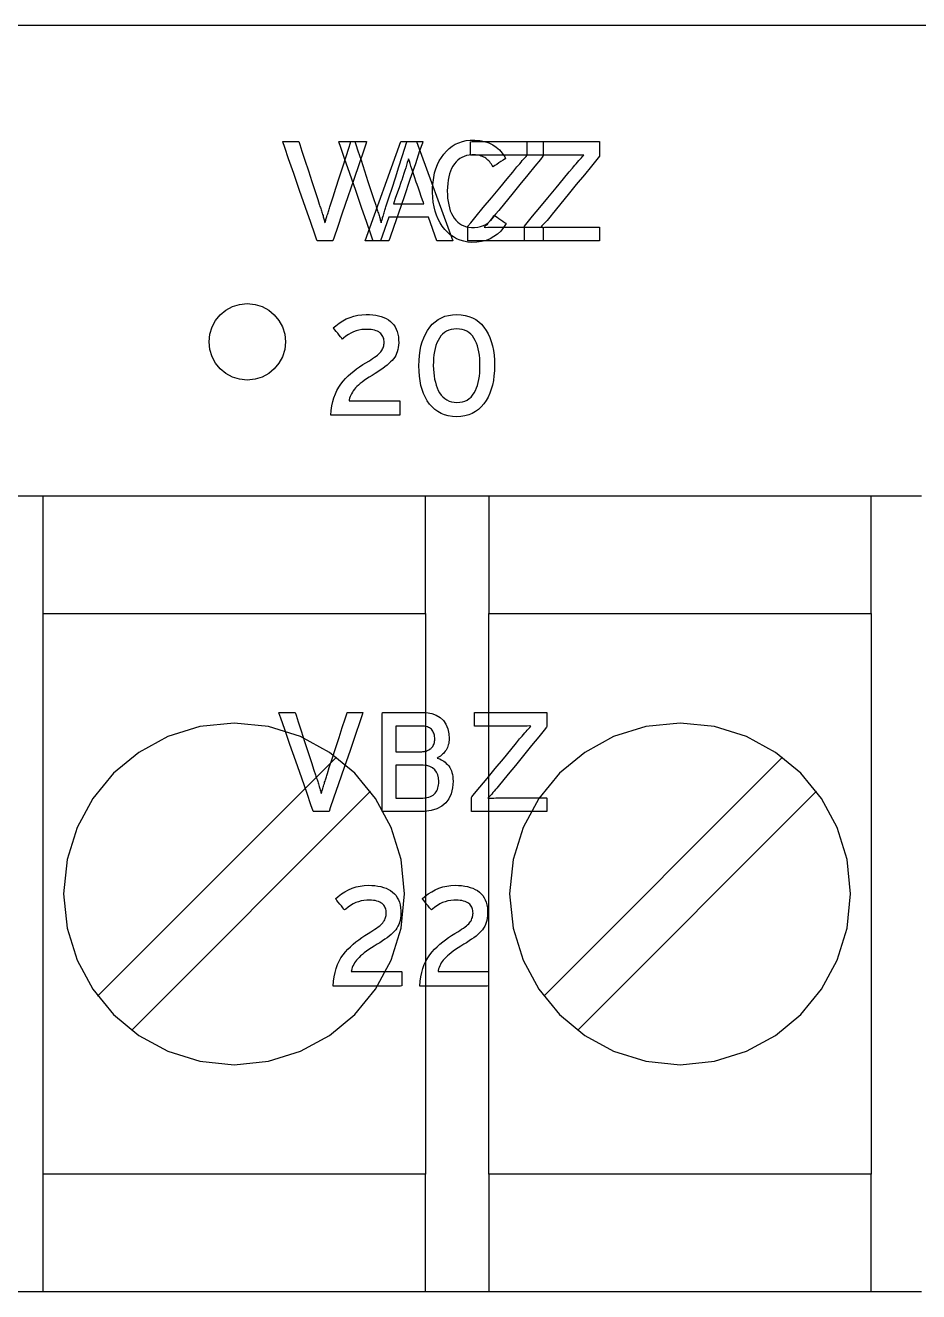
# Model space of a CAD drawing. Extents: x 1 to 47.7, y 0.2 to 33.3.
# Drawn here: x 37.656 to 38.533, y 10.791 to 12.033 of the extents above; entities that cross this region are included whole.
import ezdxf

# ---------------------------------------------------------------- set-up
doc = ezdxf.new("R2010")
doc.units = 0
doc.header["$MEASUREMENT"] = 0
for name, color, linetype in [('1_1__SCREW_TERMINAL_BLOCK_', 7, 'CONTINUOUS'), ('1_2__CONNECTORIZED_RELAY__', 7, 'CONTINUOUS'), ('4_0_____DWG', 7, 'CONTINUOUS')]:
    doc.layers.add(name, color=color, linetype=linetype)

msp = doc.modelspace()

# ---------------------------------------------------------------- linework, layer by layer
at = {"layer": '1_1__SCREW_TERMINAL_BLOCK_'}
for points in [[(38.0131, 11.8214), (38.0125, 11.8214), (38.011, 11.8214), (38.0088, 11.8214), (38.0063, 11.8214), (38.0036, 11.8214), (38.0011, 11.8214), (37.9992, 11.8214), (37.998, 11.8214), (37.9975, 11.8219), (37.9955, 11.8279), (37.9915, 11.8393), (37.9863, 11.8542), (37.9806, 11.8708), (37.9748, 11.8873), (37.9697, 11.902), (37.9659, 11.9129), (37.964, 11.9183), (37.9643, 11.9186), (37.9656, 11.9186), (37.9677, 11.9186), (37.9703, 11.9186), (37.973, 11.9186), (37.9756, 11.9186), (37.9778, 11.9186), (37.9793, 11.9186), (37.9798, 11.9186), (37.9807, 11.9159), (37.9828, 11.9095), (37.9858, 11.9005), (37.9892, 11.8901), (37.9926, 11.8794), (37.9958, 11.8696), (37.9984, 11.8619), (37.9999, 11.8573), (38.0003, 11.8562), (38.0006, 11.8551), (38.001, 11.8541), (38.0013, 11.853), (38.0017, 11.8519), (38.0021, 11.8508), (38.0024, 11.8496), (38.0028, 11.8485), (38.0032, 11.8473), (38.0036, 11.8461), (38.0039, 11.8449), (38.0042, 11.8439), (38.0045, 11.8428), (38.0047, 11.8419), (38.005, 11.841), (38.0052, 11.8402), (38.0054, 11.8394), (38.0055, 11.839), (38.0057, 11.8397), (38.0059, 11.8405), (38.0062, 11.8413), (38.0064, 11.8422), (38.0067, 11.8432), (38.007, 11.8442), (38.0074, 11.8453), (38.0078, 11.8465), (38.0082, 11.8477), (38.0085, 11.8489), (38.0089, 11.8501), (38.0092, 11.8513), (38.0095, 11.8524), (38.0099, 11.8535), (38.0102, 11.8546), (38.0105, 11.8556), (38.0108, 11.8567), (38.0115, 11.8587), (38.0134, 11.8645), (38.0162, 11.8731), (38.0195, 11.8833), (38.0229, 11.894), (38.0262, 11.904), (38.0288, 11.9122), (38.0305, 11.9174), (38.0309, 11.9186), (38.0318, 11.9186), (38.0336, 11.9186), (38.0359, 11.9186), (38.0386, 11.9186), (38.0412, 11.9186), (38.0436, 11.9186), (38.0454, 11.9186), (38.0464, 11.9186), (38.046, 11.9171), (38.0433, 11.9095), (38.0391, 11.897), (38.0337, 11.8814), (38.028, 11.8646), (38.0224, 11.8485), (38.0177, 11.8346), (38.0144, 11.825)], [(38.1281, 11.8384), (38.1256, 11.8345), (38.1228, 11.831), (38.1196, 11.828), (38.1162, 11.8255), (38.1124, 11.8234), (38.1084, 11.8218), (38.104, 11.8207), (38.0993, 11.82), (38.0946, 11.8199), (38.0906, 11.8202), (38.0867, 11.8209), (38.083, 11.822), (38.0796, 11.8234), (38.0764, 11.8252), (38.0734, 11.8273), (38.0706, 11.8298), (38.068, 11.8326), (38.0655, 11.8357), (38.0634, 11.839), (38.0615, 11.8426), (38.0598, 11.8464), (38.0585, 11.8505), (38.0574, 11.8548), (38.0567, 11.8593), (38.0561, 11.864), (38.0559, 11.869), (38.056, 11.8741), (38.0564, 11.8789), (38.0571, 11.8836), (38.058, 11.888), (38.0593, 11.8921), (38.0608, 11.8961), (38.0626, 11.8998), (38.0646, 11.9032), (38.067, 11.9065), (38.0695, 11.9094), (38.0722, 11.912), (38.0751, 11.9142), (38.0783, 11.9161), (38.0816, 11.9176), (38.0852, 11.9187), (38.089, 11.9196), (38.093, 11.92), (38.0975, 11.9201), (38.1024, 11.9197), (38.1069, 11.9188), (38.1111, 11.9175), (38.115, 11.9156), (38.1185, 11.9133), (38.1216, 11.9106), (38.1244, 11.9073), (38.1269, 11.9036), (38.1276, 11.9019), (38.1266, 11.9013), (38.1251, 11.9003), (38.1231, 11.899), (38.121, 11.8977), (38.1189, 11.8963), (38.1171, 11.8952), (38.1158, 11.8943), (38.1153, 11.894), (38.1146, 11.8951), (38.1137, 11.8964), (38.1129, 11.8976), (38.112, 11.8987), (38.1111, 11.8997), (38.1102, 11.9006), (38.1092, 11.9015), (38.1083, 11.9023), (38.1073, 11.903), (38.1062, 11.9035), (38.105, 11.9041), (38.1038, 11.9045), (38.1025, 11.9049), (38.1012, 11.9052), (38.0997, 11.9054), (38.0982, 11.9056), (38.0967, 11.9056), (38.0946, 11.9056), (38.0919, 11.9054), (38.0894, 11.9049), (38.087, 11.9042), (38.0848, 11.9032), (38.0827, 11.902), (38.0808, 11.9005), (38.0791, 11.8988), (38.0775, 11.8969), (38.076, 11.8947), (38.0747, 11.8923), (38.0736, 11.8897), (38.0726, 11.887), (38.0718, 11.884), (38.0712, 11.8809), (38.0708, 11.8775), (38.0705, 11.874), (38.0704, 11.8703), (38.0705, 11.8666), (38.0707, 11.8631), (38.0712, 11.8598), (38.0718, 11.8566), (38.0725, 11.8537), (38.0734, 11.8509), (38.0746, 11.8483), (38.0758, 11.8459), (38.0773, 11.8437), (38.0789, 11.8416), (38.0806, 11.8398), (38.0825, 11.8383), (38.0845, 11.837), (38.0867, 11.836), (38.0891, 11.8352), (38.0916, 11.8347), (38.0942, 11.8344), (38.0972, 11.8344), (38.1003, 11.8347), (38.1031, 11.8353), (38.1058, 11.8363), (38.1082, 11.8375), (38.1105, 11.8391), (38.1125, 11.841), (38.1144, 11.8433), (38.116, 11.8458), (38.1167, 11.8464), (38.1176, 11.8457), (38.1192, 11.8446), (38.121, 11.8434), (38.123, 11.842), (38.125, 11.8406), (38.1266, 11.8395), (38.1277, 11.8387)], [(38.146, 11.8214), (38.146, 11.8219), (38.146, 11.8233), (38.146, 11.8253), (38.146, 11.8276), (38.146, 11.8301), (38.146, 11.8323), (38.146, 11.8342), (38.146, 11.8353), (38.1462, 11.8358), (38.1488, 11.839), (38.1541, 11.8454), (38.1612, 11.8539), (38.1692, 11.8636), (38.1772, 11.8733), (38.1845, 11.8821), (38.1901, 11.8889), (38.1932, 11.8926), (38.1943, 11.8939), (38.1956, 11.8955), (38.1969, 11.897), (38.1982, 11.8985), (38.1995, 11.9), (38.2007, 11.9014), (38.202, 11.9027), (38.2032, 11.904), (38.2043, 11.9053), (38.2028, 11.9054), (38.2008, 11.9053), (38.1987, 11.9053), (38.1965, 11.9053), (38.1942, 11.9052), (38.1919, 11.9052), (38.1895, 11.9052), (38.1871, 11.9052), (38.1849, 11.9052), (38.1832, 11.9052), (38.1794, 11.9052), (38.1742, 11.9052), (38.1682, 11.9052), (38.162, 11.9052), (38.1564, 11.9052), (38.1519, 11.9052), (38.1493, 11.9052), (38.1488, 11.9053), (38.1488, 11.9061), (38.1488, 11.9077), (38.1488, 11.9098), (38.1488, 11.9121), (38.1488, 11.9143), (38.1488, 11.9163), (38.1488, 11.9178), (38.1488, 11.9186), (38.1502, 11.9186), (38.156, 11.9186), (38.1652, 11.9186), (38.1765, 11.9186), (38.1887, 11.9186), (38.2004, 11.9186), (38.2104, 11.9186), (38.2173, 11.9186), (38.2199, 11.9186), (38.2199, 11.9181), (38.2199, 11.9167), (38.2199, 11.9147), (38.2199, 11.9124), (38.2199, 11.91), (38.2199, 11.9077), (38.2199, 11.9059), (38.2199, 11.9047), (38.2197, 11.9043), (38.2171, 11.9011), (38.2119, 11.8947), (38.2049, 11.8861), (38.197, 11.8765), (38.189, 11.8667), (38.1819, 11.858), (38.1763, 11.8512), (38.1733, 11.8475), (38.1722, 11.8461), (38.1709, 11.8445), (38.1696, 11.843), (38.1683, 11.8414), (38.167, 11.84), (38.1658, 11.8386), (38.1645, 11.8373), (38.1633, 11.836), (38.1621, 11.8347), (38.1637, 11.8346), (38.1657, 11.8347), (38.1678, 11.8347), (38.17, 11.8348), (38.1722, 11.8348), (38.1746, 11.8348), (38.177, 11.8348), (38.1794, 11.8348), (38.1816, 11.8348), (38.1834, 11.8348), (38.1874, 11.8348), (38.1929, 11.8348), (38.1993, 11.8348), (38.2059, 11.8348), (38.2118, 11.8348), (38.2166, 11.8348), (38.2194, 11.8348), (38.2199, 11.8347), (38.2199, 11.8339), (38.2199, 11.8323), (38.2199, 11.8302), (38.2199, 11.828), (38.2199, 11.8257), (38.2199, 11.8237), (38.2199, 11.8222), (38.2199, 11.8215), (38.2185, 11.8214), (38.2124, 11.8214), (38.2029, 11.8214), (38.1911, 11.8214), (38.1784, 11.8214), (38.1663, 11.8214), (38.1559, 11.8214), (38.1487, 11.8214)], [(37.9117, 11.7224), (37.9109, 11.7148), (37.9087, 11.7078), (37.9053, 11.7014), (37.9007, 11.6959), (37.8952, 11.6913), (37.8888, 11.6878), (37.8818, 11.6857), (37.8742, 11.6849), (37.8666, 11.6857), (37.8596, 11.6878), (37.8532, 11.6913), (37.8477, 11.6959), (37.8431, 11.7014), (37.8396, 11.7078), (37.8374, 11.7148), (37.8367, 11.7224), (37.8374, 11.7299), (37.8396, 11.737), (37.8431, 11.7434), (37.8477, 11.7489), (37.8532, 11.7535), (37.8596, 11.7569), (37.8666, 11.7591), (37.8742, 11.7599), (37.8818, 11.7591), (37.8888, 11.7569), (37.8952, 11.7535), (37.9007, 11.7489), (37.9053, 11.7434), (37.9087, 11.737), (37.9109, 11.7299)], [(38.0285, 11.1811), (38.0251, 11.2148), (38.0154, 11.2462), (38, 11.2747), (37.9796, 11.2995), (37.9548, 11.3199), (37.9264, 11.3354), (37.895, 11.3451), (37.8613, 11.3486), (37.8276, 11.3451), (37.7962, 11.3354), (37.7678, 11.3199), (37.743, 11.2995), (37.7226, 11.2747), (37.7072, 11.2462), (37.6974, 11.2148), (37.694, 11.1811), (37.6974, 11.1474), (37.7072, 11.116), (37.7226, 11.0876), (37.743, 11.0628), (37.7678, 11.0423), (37.7962, 11.0269), (37.8276, 11.0171), (37.8613, 11.0137), (37.895, 11.0171), (37.9264, 11.0269), (37.9548, 11.0423), (37.9796, 11.0628), (38, 11.0876), (38.0154, 11.116), (38.0251, 11.1474)], [(38.4661, 11.1811), (38.4627, 11.2148), (38.4529, 11.2462), (38.4375, 11.2747), (38.4171, 11.2995), (38.3923, 11.3199), (38.3639, 11.3354), (38.3325, 11.3451), (38.2988, 11.3486), (38.2651, 11.3451), (38.2336, 11.3354), (38.2052, 11.3199), (38.1805, 11.2995), (38.1601, 11.2747), (38.1447, 11.2462), (38.1349, 11.2148), (38.1315, 11.1811), (38.1349, 11.1474), (38.1447, 11.116), (38.1601, 11.0876), (38.1805, 11.0628), (38.2052, 11.0423), (38.2336, 11.0269), (38.2651, 11.0171), (38.2988, 11.0137), (38.3325, 11.0171), (38.3639, 11.0269), (38.3923, 11.0423), (38.4171, 11.0628), (38.4375, 11.0876), (38.4529, 11.116), (38.4627, 11.1474)]]:
    msp.add_lwpolyline(points, close=True, dxfattribs=at)
for points in [[(38.5356, 11.5711), (38.5108, 11.5711), (38.4741, 11.5711), (38.4263, 11.5711), (38.3682, 11.5711), (38.3007, 11.5711), (38.2246, 11.5711), (38.1406, 11.5711), (38.0495, 11.5711), (37.9523, 11.5711), (37.8496, 11.5711), (37.7424, 11.5711), (37.5174, 11.5711), (37.0478, 11.5711), (36.8163, 11.5711), (36.5956, 11.5711)], [(37.6739, 11.4561), (37.6739, 11.5711)], [(38.0489, 11.4561), (38.0489, 11.5711)], [(38.1112, 11.5711), (38.1112, 11.4561)], [(38.4862, 11.4561), (38.4862, 11.5711)], [(38.0489, 10.9062), (37.6739, 10.9062), (37.6739, 11.4561), (38.0489, 11.4561), (38.0489, 10.9062)], [(38.4862, 10.9062), (38.1112, 10.9062), (38.1112, 11.4561), (38.4862, 11.4561), (38.4862, 10.9062)], [(37.9617, 11.3151), (37.7274, 11.0809)], [(38.3992, 11.3151), (38.165, 11.0809)], [(37.7609, 11.0474), (37.9951, 11.2817)], [(38.1984, 11.0474), (38.4326, 11.2817)], [(37.6739, 10.7912), (37.6739, 10.9062)], [(38.0489, 10.7912), (38.0489, 10.9062)], [(38.1112, 10.9062), (38.1112, 10.7912)], [(38.4862, 10.7912), (38.4862, 10.9062)], [(36.5956, 10.7912), (36.8163, 10.7912), (37.0478, 10.7912), (37.5174, 10.7912), (37.7424, 10.7912), (37.8496, 10.7912), (37.9523, 10.7912), (38.0495, 10.7912), (38.1406, 10.7912), (38.2246, 10.7912), (38.3007, 10.7912), (38.3682, 10.7912), (38.4263, 10.7912), (38.4741, 10.7912), (38.5108, 10.7912), (38.5356, 10.7912)]]:
    msp.add_lwpolyline(points, dxfattribs=at)
at = {"layer": '1_2__CONNECTORIZED_RELAY__'}
for points in [[(37.958, 11.8214), (37.9575, 11.8214), (37.956, 11.8214), (37.9538, 11.8214), (37.9512, 11.8214), (37.9485, 11.8214), (37.9461, 11.8214), (37.9441, 11.8214), (37.9429, 11.8214), (37.9425, 11.8219), (37.9404, 11.8279), (37.9364, 11.8393), (37.9313, 11.8541), (37.9255, 11.8708), (37.9198, 11.8873), (37.9147, 11.9019), (37.9109, 11.9129), (37.909, 11.9183), (37.9092, 11.9186), (37.9105, 11.9186), (37.9126, 11.9186), (37.9152, 11.9186), (37.9179, 11.9186), (37.9206, 11.9186), (37.9228, 11.9186), (37.9243, 11.9186), (37.9248, 11.9186), (37.9256, 11.9159), (37.9277, 11.9094), (37.9307, 11.9005), (37.9341, 11.89), (37.9376, 11.8794), (37.9408, 11.8696), (37.9433, 11.8619), (37.9448, 11.8573), (37.9452, 11.8562), (37.9455, 11.8551), (37.9459, 11.8541), (37.9463, 11.853), (37.9466, 11.8519), (37.947, 11.8508), (37.9474, 11.8496), (37.9478, 11.8485), (37.9481, 11.8473), (37.9485, 11.8461), (37.9488, 11.8449), (37.9491, 11.8438), (37.9494, 11.8428), (37.9496, 11.8419), (37.9499, 11.841), (37.9501, 11.8402), (37.9503, 11.8394), (37.9505, 11.839), (37.9507, 11.8397), (37.9509, 11.8405), (37.9511, 11.8413), (37.9514, 11.8422), (37.9517, 11.8432), (37.952, 11.8442), (37.9523, 11.8453), (37.9527, 11.8465), (37.9531, 11.8477), (37.9534, 11.8489), (37.9538, 11.8501), (37.9541, 11.8512), (37.9545, 11.8524), (37.9548, 11.8535), (37.9551, 11.8546), (37.9555, 11.8556), (37.9558, 11.8567), (37.9564, 11.8587), (37.9583, 11.8645), (37.9611, 11.8731), (37.9644, 11.8833), (37.9679, 11.894), (37.9711, 11.904), (37.9737, 11.9122), (37.9754, 11.9173), (37.9759, 11.9186), (37.9767, 11.9186), (37.9785, 11.9186), (37.9808, 11.9186), (37.9835, 11.9186), (37.9862, 11.9186), (37.9885, 11.9186), (37.9904, 11.9186), (37.9913, 11.9186), (37.9909, 11.9171), (37.9883, 11.9094), (37.984, 11.8969), (37.9786, 11.8814), (37.9729, 11.8646), (37.9673, 11.8484), (37.9626, 11.8346), (37.9593, 11.825)], [(38.0906, 11.8214), (38.0906, 11.8219), (38.0906, 11.8233), (38.0906, 11.8253), (38.0906, 11.8276), (38.0906, 11.83), (38.0906, 11.8323), (38.0906, 11.8341), (38.0906, 11.8353), (38.0907, 11.8358), (38.0934, 11.839), (38.0986, 11.8454), (38.1057, 11.8539), (38.1137, 11.8636), (38.1218, 11.8733), (38.129, 11.8821), (38.1346, 11.8888), (38.1377, 11.8926), (38.1388, 11.8939), (38.1402, 11.8955), (38.1415, 11.897), (38.1428, 11.8985), (38.144, 11.9), (38.1453, 11.9014), (38.1465, 11.9027), (38.1477, 11.904), (38.1489, 11.9053), (38.1473, 11.9054), (38.1453, 11.9053), (38.1432, 11.9053), (38.141, 11.9052), (38.1387, 11.9052), (38.1364, 11.9052), (38.134, 11.9052), (38.1316, 11.9052), (38.1294, 11.9052), (38.1277, 11.9052), (38.1239, 11.9052), (38.1187, 11.9052), (38.1127, 11.9052), (38.1066, 11.9052), (38.1009, 11.9052), (38.0964, 11.9052), (38.0938, 11.9052), (38.0933, 11.9053), (38.0933, 11.9061), (38.0933, 11.9077), (38.0933, 11.9098), (38.0933, 11.912), (38.0933, 11.9143), (38.0933, 11.9163), (38.0933, 11.9178), (38.0933, 11.9185), (38.0947, 11.9186), (38.1005, 11.9186), (38.1097, 11.9186), (38.1211, 11.9186), (38.1332, 11.9186), (38.1449, 11.9186), (38.1549, 11.9186), (38.1618, 11.9186), (38.1644, 11.9186), (38.1644, 11.9181), (38.1644, 11.9167), (38.1644, 11.9147), (38.1644, 11.9124), (38.1644, 11.91), (38.1644, 11.9077), (38.1644, 11.9059), (38.1644, 11.9047), (38.1643, 11.9043), (38.1617, 11.9011), (38.1564, 11.8947), (38.1494, 11.8861), (38.1415, 11.8765), (38.1336, 11.8667), (38.1264, 11.8579), (38.1209, 11.8512), (38.1178, 11.8474), (38.1167, 11.8461), (38.1154, 11.8445), (38.1141, 11.8429), (38.1128, 11.8414), (38.1116, 11.84), (38.1103, 11.8386), (38.1091, 11.8372), (38.1079, 11.836), (38.1067, 11.8347), (38.1082, 11.8346), (38.1102, 11.8347), (38.1123, 11.8347), (38.1145, 11.8347), (38.1168, 11.8348), (38.1191, 11.8348), (38.1215, 11.8348), (38.1239, 11.8348), (38.1261, 11.8348), (38.1279, 11.8348), (38.1319, 11.8348), (38.1375, 11.8348), (38.1438, 11.8348), (38.1504, 11.8348), (38.1564, 11.8348), (38.1611, 11.8348), (38.1639, 11.8348), (38.1644, 11.8347), (38.1644, 11.8339), (38.1644, 11.8323), (38.1644, 11.8302), (38.1644, 11.8279), (38.1644, 11.8257), (38.1644, 11.8237), (38.1644, 11.8222), (38.1644, 11.8214), (38.163, 11.8214), (38.157, 11.8214), (38.1474, 11.8214), (38.1356, 11.8214), (38.123, 11.8214), (38.1108, 11.8214), (38.1004, 11.8214), (38.0933, 11.8214)], [(38.0397, 11.8799), (38.0386, 11.8831), (38.0376, 11.8861), (38.0366, 11.8891), (38.0357, 11.8919), (38.0348, 11.8945), (38.034, 11.8971), (38.0332, 11.8995), (38.0325, 11.9018), (38.0319, 11.9005), (38.0312, 11.8981), (38.0304, 11.8956), (38.0296, 11.893), (38.0287, 11.8902), (38.0278, 11.8873), (38.0268, 11.8842), (38.0257, 11.881), (38.0251, 11.8794), (38.0245, 11.8775), (38.0234, 11.8744), (38.0221, 11.8706), (38.0207, 11.8666), (38.0194, 11.8628), (38.0183, 11.8597), (38.0176, 11.8578), (38.0177, 11.8575), (38.0198, 11.8575), (38.0237, 11.8575), (38.0287, 11.8575), (38.0342, 11.8575), (38.0394, 11.8575), (38.0438, 11.8575), (38.0467, 11.8575), (38.0475, 11.8575), (38.047, 11.8588), (38.0461, 11.8614), (38.0449, 11.865), (38.0435, 11.8691), (38.0421, 11.8731), (38.0409, 11.8765), (38.04, 11.8789)], [(37.9562, 11.6504), (37.9566, 11.6551), (37.9572, 11.6595), (37.9581, 11.6637), (37.9592, 11.6676), (37.9606, 11.6713), (37.9621, 11.6748), (37.9639, 11.678), (37.966, 11.681), (37.9683, 11.6838), (37.9707, 11.6864), (37.9733, 11.6889), (37.9759, 11.6913), (37.9786, 11.6936), (37.9815, 11.6958), (37.9844, 11.698), (37.9875, 11.7), (37.9906, 11.7019), (37.9933, 11.7035), (37.9954, 11.7048), (37.9972, 11.706), (37.999, 11.7072), (38.0005, 11.7083), (38.0019, 11.7094), (38.0031, 11.7105), (38.0042, 11.7115), (38.0051, 11.7125), (38.0058, 11.7134), (38.0064, 11.7144), (38.0069, 11.7154), (38.0074, 11.7164), (38.0077, 11.7175), (38.008, 11.7185), (38.0082, 11.7196), (38.0084, 11.7207), (38.0084, 11.7218), (38.0084, 11.7231), (38.0082, 11.7243), (38.008, 11.7255), (38.0076, 11.7267), (38.0071, 11.7277), (38.0066, 11.7287), (38.0059, 11.7296), (38.0051, 11.7305), (38.0042, 11.7313), (38.0032, 11.732), (38.002, 11.7327), (38.0006, 11.7332), (37.9991, 11.7337), (37.9975, 11.7341), (37.9957, 11.7343), (37.9938, 11.7345), (37.9918, 11.7346), (37.9894, 11.7346), (37.9865, 11.7344), (37.9838, 11.7339), (37.9811, 11.7331), (37.9784, 11.7322), (37.9759, 11.7309), (37.9734, 11.7295), (37.971, 11.7278), (37.9686, 11.7259), (37.9675, 11.7251), (37.9669, 11.7259), (37.9658, 11.7272), (37.9644, 11.7289), (37.9629, 11.7308), (37.9614, 11.7326), (37.9601, 11.7342), (37.9591, 11.7354), (37.9586, 11.736), (37.9611, 11.7382), (37.9644, 11.7407), (37.9678, 11.7429), (37.9713, 11.7448), (37.975, 11.7463), (37.9787, 11.7475), (37.9826, 11.7484), (37.9866, 11.7489), (37.9908, 11.7492), (37.9941, 11.7491), (37.9973, 11.7488), (38.0002, 11.7484), (38.003, 11.7478), (38.0057, 11.7471), (38.0082, 11.7462), (38.0105, 11.7451), (38.0126, 11.7439), (38.0146, 11.7424), (38.0164, 11.7408), (38.0179, 11.739), (38.0193, 11.737), (38.0204, 11.7348), (38.0213, 11.7324), (38.022, 11.7299), (38.0225, 11.7272), (38.0227, 11.7243), (38.0228, 11.7215), (38.0226, 11.7192), (38.0223, 11.7169), (38.0219, 11.7148), (38.0214, 11.7127), (38.0206, 11.7108), (38.0198, 11.7089), (38.0188, 11.7072), (38.0177, 11.7056), (38.0163, 11.7041), (38.0148, 11.7026), (38.0131, 11.701), (38.0113, 11.6994), (38.0093, 11.6978), (38.0071, 11.6962), (38.0047, 11.6946), (38.0022, 11.6929), (37.9995, 11.6913), (37.9966, 11.6895), (37.9938, 11.6877), (37.9913, 11.6861), (37.989, 11.6844), (37.9869, 11.6829), (37.9849, 11.6814), (37.9832, 11.6799), (37.9817, 11.6785), (37.9804, 11.6771), (37.9793, 11.6758), (37.9782, 11.6744), (37.9773, 11.6729), (37.9764, 11.6715), (37.9757, 11.6701), (37.975, 11.6686), (37.9745, 11.6671), (37.9741, 11.6655), (37.9741, 11.6645), (37.977, 11.6645), (37.9826, 11.6645), (37.99, 11.6645), (37.9983, 11.6645), (38.0067, 11.6645), (38.0143, 11.6645), (38.0201, 11.6645), (38.0234, 11.6645), (38.0237, 11.6644), (38.0237, 11.6634), (38.0237, 11.6616), (38.0237, 11.6595), (38.0237, 11.6571), (38.0237, 11.6547), (38.0237, 11.6527), (38.0237, 11.6512), (38.0237, 11.6505), (38.0222, 11.6504), (38.0165, 11.6504), (38.0077, 11.6504), (37.997, 11.6504), (37.9855, 11.6504), (37.9745, 11.6504), (37.9651, 11.6504), (37.9586, 11.6504)], [(38.1168, 11.6992), (38.1166, 11.694), (38.1162, 11.6891), (38.1156, 11.6845), (38.1147, 11.68), (38.1135, 11.6758), (38.1121, 11.6719), (38.1104, 11.6682), (38.1084, 11.6647), (38.1062, 11.6615), (38.1038, 11.6586), (38.101, 11.6561), (38.0981, 11.6539), (38.0948, 11.6522), (38.0914, 11.6508), (38.0877, 11.6498), (38.0837, 11.6491), (38.0795, 11.6489), (38.0754, 11.6491), (38.0714, 11.6498), (38.0678, 11.6508), (38.0643, 11.6521), (38.0612, 11.6539), (38.0582, 11.656), (38.0555, 11.6585), (38.0531, 11.6613), (38.0508, 11.6645), (38.0489, 11.6679), (38.0472, 11.6716), (38.0458, 11.6755), (38.0446, 11.6797), (38.0437, 11.6841), (38.043, 11.6888), (38.0427, 11.6937), (38.0425, 11.6989), (38.0427, 11.7041), (38.043, 11.709), (38.0437, 11.7137), (38.0446, 11.7181), (38.0458, 11.7223), (38.0473, 11.7263), (38.049, 11.73), (38.051, 11.7335), (38.0532, 11.7367), (38.0557, 11.7396), (38.0584, 11.7421), (38.0614, 11.7442), (38.0646, 11.746), (38.068, 11.7474), (38.0717, 11.7483), (38.0756, 11.7489), (38.0798, 11.7492), (38.084, 11.7489), (38.0879, 11.7483), (38.0916, 11.7473), (38.0951, 11.746), (38.0983, 11.7442), (38.1012, 11.7421), (38.1039, 11.7397), (38.1064, 11.7368), (38.1086, 11.7336), (38.1105, 11.7302), (38.1121, 11.7265), (38.1136, 11.7226), (38.1147, 11.7184), (38.1156, 11.714), (38.1163, 11.7093), (38.1166, 11.7044)], [(38.1025, 11.6989), (38.1025, 11.7025), (38.1022, 11.706), (38.1019, 11.7093), (38.1014, 11.7125), (38.1007, 11.7155), (38.0999, 11.7183), (38.099, 11.721), (38.0979, 11.7236), (38.0966, 11.726), (38.0952, 11.7281), (38.0935, 11.7299), (38.0917, 11.7314), (38.0896, 11.7327), (38.0874, 11.7337), (38.0849, 11.7344), (38.0823, 11.7349), (38.0795, 11.7351), (38.0767, 11.7349), (38.0742, 11.7345), (38.0718, 11.7337), (38.0696, 11.7328), (38.0676, 11.7315), (38.0657, 11.73), (38.0641, 11.7282), (38.0627, 11.7261), (38.0614, 11.7238), (38.0603, 11.7213), (38.0593, 11.7186), (38.0585, 11.7158), (38.0578, 11.7128), (38.0573, 11.7096), (38.057, 11.7063), (38.0568, 11.7028), (38.0567, 11.6992), (38.0568, 11.6956), (38.0571, 11.6921), (38.0574, 11.6889), (38.058, 11.6857), (38.0587, 11.6827), (38.0595, 11.6799), (38.0605, 11.6773), (38.0616, 11.6748), (38.0629, 11.6724), (38.0644, 11.6702), (38.066, 11.6683), (38.0679, 11.6667), (38.0699, 11.6654), (38.0721, 11.6643), (38.0745, 11.6636), (38.077, 11.6631), (38.0798, 11.663), (38.0826, 11.6631), (38.0852, 11.6636), (38.0876, 11.6643), (38.0898, 11.6653), (38.0919, 11.6667), (38.0937, 11.6682), (38.0953, 11.6701), (38.0968, 11.6722), (38.098, 11.6746), (38.0991, 11.6771), (38.1, 11.6797), (38.1008, 11.6825), (38.1014, 11.6855), (38.1019, 11.6886), (38.1023, 11.6919), (38.1025, 11.6953)], [(37.9544, 11.2618), (37.9538, 11.2618), (37.9523, 11.2618), (37.9501, 11.2618), (37.9475, 11.2618), (37.9449, 11.2618), (37.9424, 11.2618), (37.9404, 11.2618), (37.9392, 11.2618), (37.9388, 11.2623), (37.9367, 11.2683), (37.9328, 11.2797), (37.9276, 11.2946), (37.9218, 11.3112), (37.9161, 11.3277), (37.911, 11.3424), (37.9072, 11.3533), (37.9053, 11.3587), (37.9055, 11.359), (37.9069, 11.359), (37.909, 11.359), (37.9115, 11.359), (37.9143, 11.359), (37.9169, 11.359), (37.9191, 11.359), (37.9206, 11.359), (37.9211, 11.359), (37.922, 11.3563), (37.9241, 11.3499), (37.927, 11.3409), (37.9304, 11.3305), (37.9339, 11.3198), (37.9371, 11.31), (37.9396, 11.3023), (37.9411, 11.2977), (37.9415, 11.2966), (37.9419, 11.2955), (37.9422, 11.2945), (37.9426, 11.2934), (37.943, 11.2923), (37.9433, 11.2912), (37.9437, 11.29), (37.9441, 11.2889), (37.9445, 11.2877), (37.9448, 11.2865), (37.9451, 11.2853), (37.9454, 11.2843), (37.9457, 11.2833), (37.946, 11.2823), (37.9462, 11.2814), (37.9464, 11.2806), (37.9466, 11.2798), (37.9468, 11.2794), (37.947, 11.2801), (37.9472, 11.2809), (37.9474, 11.2817), (37.9477, 11.2826), (37.948, 11.2836), (37.9483, 11.2846), (37.9487, 11.2858), (37.949, 11.2869), (37.9494, 11.2881), (37.9498, 11.2893), (37.9501, 11.2905), (37.9505, 11.2917), (37.9508, 11.2928), (37.9512, 11.2939), (37.9515, 11.295), (37.9518, 11.296), (37.9521, 11.2971), (37.9528, 11.2991), (37.9546, 11.3049), (37.9574, 11.3135), (37.9607, 11.3237), (37.9642, 11.3344), (37.9674, 11.3444), (37.9701, 11.3526), (37.9718, 11.3578), (37.9722, 11.359), (37.9731, 11.359), (37.9748, 11.359), (37.9772, 11.359), (37.9798, 11.359), (37.9825, 11.359), (37.9849, 11.359), (37.9867, 11.359), (37.9877, 11.359), (37.9872, 11.3575), (37.9846, 11.3499), (37.9803, 11.3374), (37.975, 11.3218), (37.9692, 11.3051), (37.9637, 11.2889), (37.9589, 11.275), (37.9556, 11.2654)], [(38.0761, 11.2916), (38.0756, 11.2851), (38.0742, 11.2793), (38.072, 11.2744), (38.0689, 11.2703), (38.0649, 11.267), (38.0601, 11.2645), (38.0545, 11.2628), (38.0479, 11.2619), (38.0436, 11.2618), (38.0411, 11.2618), (38.0365, 11.2618), (38.0306, 11.2618), (38.0241, 11.2618), (38.0178, 11.2618), (38.0122, 11.2618), (38.0083, 11.2618), (38.0066, 11.2618), (38.0065, 11.2647), (38.0065, 11.2739), (38.0065, 11.2876), (38.0065, 11.3038), (38.0065, 11.3208), (38.0065, 11.3366), (38.0065, 11.3494), (38.0065, 11.3573), (38.0067, 11.359), (38.0091, 11.359), (38.0136, 11.359), (38.0196, 11.359), (38.0263, 11.359), (38.0329, 11.359), (38.0388, 11.359), (38.0431, 11.359), (38.0452, 11.359), (38.0498, 11.3588), (38.0551, 11.3579), (38.0596, 11.3563), (38.0635, 11.354), (38.0667, 11.3511), (38.0691, 11.3474), (38.0709, 11.3431), (38.0719, 11.3381), (38.0722, 11.3334), (38.0722, 11.3317), (38.072, 11.3302), (38.0718, 11.3286), (38.0714, 11.3272), (38.071, 11.3258), (38.0705, 11.3245), (38.0699, 11.3232), (38.0692, 11.3221), (38.0684, 11.321), (38.0675, 11.3199), (38.0667, 11.3189), (38.0657, 11.318), (38.0647, 11.3171), (38.0636, 11.3163), (38.0625, 11.3156), (38.0613, 11.3149), (38.0604, 11.3143), (38.0618, 11.3139), (38.0631, 11.3134), (38.0645, 11.3127), (38.0657, 11.312), (38.067, 11.3112), (38.0682, 11.3102), (38.0694, 11.3091), (38.0706, 11.3079), (38.0718, 11.3066), (38.0728, 11.3052), (38.0736, 11.3036), (38.0744, 11.3019), (38.075, 11.3001), (38.0755, 11.2982), (38.0758, 11.2961), (38.076, 11.2939)], [(38.0942, 11.2618), (38.0942, 11.2623), (38.0942, 11.2637), (38.0942, 11.2657), (38.0942, 11.268), (38.0942, 11.2705), (38.0942, 11.2727), (38.0942, 11.2746), (38.0942, 11.2757), (38.0944, 11.2762), (38.097, 11.2794), (38.1023, 11.2858), (38.1094, 11.2943), (38.1174, 11.304), (38.1254, 11.3137), (38.1327, 11.3225), (38.1383, 11.3293), (38.1414, 11.333), (38.1425, 11.3343), (38.1438, 11.3359), (38.1451, 11.3374), (38.1464, 11.3389), (38.1477, 11.3404), (38.1489, 11.3418), (38.1502, 11.3431), (38.1513, 11.3444), (38.1525, 11.3457), (38.151, 11.3458), (38.1489, 11.3457), (38.1468, 11.3457), (38.1447, 11.3457), (38.1424, 11.3456), (38.1401, 11.3456), (38.1377, 11.3456), (38.1352, 11.3456), (38.1331, 11.3456), (38.1314, 11.3456), (38.1276, 11.3456), (38.1224, 11.3456), (38.1164, 11.3456), (38.1102, 11.3456), (38.1046, 11.3456), (38.1001, 11.3456), (38.0975, 11.3456), (38.097, 11.3457), (38.097, 11.3465), (38.097, 11.3481), (38.097, 11.3502), (38.097, 11.3525), (38.097, 11.3547), (38.097, 11.3567), (38.097, 11.3582), (38.097, 11.359), (38.0984, 11.359), (38.1042, 11.359), (38.1134, 11.359), (38.1247, 11.359), (38.1369, 11.359), (38.1486, 11.359), (38.1586, 11.359), (38.1655, 11.359), (38.1681, 11.359), (38.1681, 11.3585), (38.1681, 11.3571), (38.1681, 11.3551), (38.1681, 11.3528), (38.1681, 11.3504), (38.1681, 11.3481), (38.1681, 11.3463), (38.1681, 11.3452), (38.1679, 11.3447), (38.1653, 11.3415), (38.1601, 11.3351), (38.1531, 11.3265), (38.1452, 11.3169), (38.1372, 11.3071), (38.1301, 11.2984), (38.1245, 11.2916), (38.1215, 11.2879), (38.1204, 11.2865), (38.1191, 11.2849), (38.1178, 11.2834), (38.1165, 11.2819), (38.1152, 11.2804), (38.114, 11.279), (38.1127, 11.2777), (38.1115, 11.2764), (38.1103, 11.2751), (38.1119, 11.275), (38.1139, 11.2751), (38.116, 11.2751), (38.1182, 11.2752), (38.1204, 11.2752), (38.1228, 11.2752), (38.1251, 11.2752), (38.1276, 11.2752), (38.1298, 11.2752), (38.1316, 11.2752), (38.1356, 11.2752), (38.1411, 11.2752), (38.1475, 11.2752), (38.154, 11.2752), (38.16, 11.2752), (38.1648, 11.2752), (38.1676, 11.2752), (38.1681, 11.2751), (38.1681, 11.2743), (38.1681, 11.2727), (38.1681, 11.2706), (38.1681, 11.2684), (38.1681, 11.2661), (38.1681, 11.2641), (38.1681, 11.2626), (38.1681, 11.2619), (38.1667, 11.2618), (38.1606, 11.2618), (38.151, 11.2618), (38.1393, 11.2618), (38.1266, 11.2618), (38.1145, 11.2618), (38.1041, 11.2618), (38.0969, 11.2618)], [(38.0581, 11.333), (38.0581, 11.3342), (38.058, 11.3354), (38.0578, 11.3366), (38.0575, 11.3377), (38.0572, 11.3388), (38.0567, 11.3398), (38.0562, 11.3408), (38.0556, 11.3417), (38.0549, 11.3425), (38.0541, 11.3432), (38.0531, 11.3439), (38.052, 11.3444), (38.0509, 11.3449), (38.0496, 11.3452), (38.0482, 11.3455), (38.0467, 11.3456), (38.0451, 11.3457), (38.0441, 11.3457), (38.0415, 11.3457), (38.0379, 11.3457), (38.0336, 11.3457), (38.0291, 11.3457), (38.0251, 11.3457), (38.0219, 11.3457), (38.0201, 11.3457), (38.0198, 11.3455), (38.0198, 11.3436), (38.0198, 11.3405), (38.0198, 11.3364), (38.0198, 11.332), (38.0198, 11.3277), (38.0198, 11.3241), (38.0198, 11.3215), (38.0198, 11.3205), (38.0208, 11.3205), (38.0234, 11.3205), (38.027, 11.3205), (38.0313, 11.3205), (38.0358, 11.3205), (38.0398, 11.3205), (38.043, 11.3205), (38.0448, 11.3205), (38.0455, 11.3205), (38.0463, 11.3206), (38.0471, 11.3206), (38.0479, 11.3207), (38.0486, 11.3209), (38.0493, 11.321), (38.0499, 11.3212), (38.0505, 11.3214), (38.0511, 11.3217), (38.0517, 11.322), (38.0522, 11.3222), (38.0527, 11.3225), (38.0532, 11.3229), (38.0537, 11.3232), (38.0542, 11.3235), (38.0546, 11.3239), (38.055, 11.3243), (38.0555, 11.3249), (38.0562, 11.3257), (38.0567, 11.3266), (38.0571, 11.3276), (38.0575, 11.3286), (38.0578, 11.3296), (38.058, 11.3307), (38.0581, 11.3318)], [(38.062, 11.2912), (38.0617, 11.2948), (38.061, 11.298), (38.0597, 11.3006), (38.0581, 11.3029), (38.0559, 11.3047), (38.0533, 11.306), (38.0502, 11.3069), (38.0466, 11.3074), (38.0449, 11.3074), (38.0427, 11.3074), (38.0392, 11.3074), (38.0349, 11.3074), (38.0303, 11.3074), (38.026, 11.3074), (38.0225, 11.3074), (38.0203, 11.3074), (38.0198, 11.3072), (38.0198, 11.3052), (38.0198, 11.3012), (38.0198, 11.296), (38.0198, 11.2903), (38.0198, 11.2846), (38.0198, 11.2798), (38.0198, 11.2764), (38.0198, 11.2751), (38.0208, 11.2751), (38.0235, 11.2751), (38.0273, 11.2751), (38.0316, 11.2751), (38.0361, 11.2751), (38.0402, 11.2751), (38.0432, 11.2751), (38.0448, 11.2751), (38.0464, 11.2751), (38.0485, 11.2753), (38.0504, 11.2756), (38.0522, 11.276), (38.0538, 11.2765), (38.0552, 11.2772), (38.0565, 11.278), (38.0576, 11.279), (38.0586, 11.28), (38.0594, 11.2811), (38.0601, 11.2823), (38.0607, 11.2836), (38.0612, 11.285), (38.0615, 11.2864), (38.0618, 11.2879), (38.062, 11.2895)], [(37.9584, 11.0908), (37.9588, 11.0955), (37.9594, 11.0999), (37.9603, 11.1041), (37.9614, 11.1081), (37.9627, 11.1118), (37.9643, 11.1152), (37.9661, 11.1185), (37.9682, 11.1215), (37.9705, 11.1242), (37.9729, 11.1268), (37.9754, 11.1293), (37.9781, 11.1317), (37.9808, 11.134), (37.9836, 11.1362), (37.9866, 11.1384), (37.9896, 11.1404), (37.9928, 11.1423), (37.9955, 11.144), (37.9975, 11.1452), (37.9994, 11.1464), (38.0011, 11.1476), (38.0027, 11.1487), (38.0041, 11.1498), (38.0053, 11.1509), (38.0063, 11.1519), (38.0072, 11.1529), (38.0079, 11.1539), (38.0086, 11.1548), (38.0091, 11.1558), (38.0095, 11.1569), (38.0099, 11.1579), (38.0102, 11.1589), (38.0104, 11.16), (38.0105, 11.1611), (38.0106, 11.1622), (38.0105, 11.1635), (38.0104, 11.1648), (38.0101, 11.166), (38.0098, 11.1671), (38.0093, 11.1681), (38.0087, 11.1691), (38.0081, 11.1701), (38.0073, 11.1709), (38.0064, 11.1717), (38.0053, 11.1724), (38.0041, 11.1731), (38.0028, 11.1736), (38.0013, 11.1741), (37.9997, 11.1745), (37.9979, 11.1748), (37.996, 11.175), (37.994, 11.1751), (37.9915, 11.175), (37.9887, 11.1748), (37.9859, 11.1743), (37.9832, 11.1735), (37.9806, 11.1726), (37.978, 11.1714), (37.9756, 11.1699), (37.9732, 11.1682), (37.9708, 11.1663), (37.9697, 11.1655), (37.969, 11.1663), (37.9679, 11.1676), (37.9666, 11.1693), (37.965, 11.1712), (37.9635, 11.173), (37.9622, 11.1747), (37.9613, 11.1758), (37.9608, 11.1764), (37.9633, 11.1786), (37.9665, 11.1811), (37.9699, 11.1833), (37.9735, 11.1852), (37.9771, 11.1867), (37.9809, 11.1879), (37.9848, 11.1888), (37.9888, 11.1894), (37.993, 11.1896), (37.9963, 11.1895), (37.9994, 11.1893), (38.0024, 11.1888), (38.0052, 11.1883), (38.0079, 11.1875), (38.0103, 11.1866), (38.0126, 11.1855), (38.0148, 11.1843), (38.0168, 11.1829), (38.0185, 11.1812), (38.0201, 11.1794), (38.0214, 11.1774), (38.0226, 11.1752), (38.0235, 11.1729), (38.0242, 11.1703), (38.0246, 11.1676), (38.0249, 11.1647), (38.0249, 11.162), (38.0248, 11.1596), (38.0245, 11.1573), (38.0241, 11.1552), (38.0235, 11.1531), (38.0228, 11.1512), (38.022, 11.1494), (38.021, 11.1476), (38.0198, 11.146), (38.0185, 11.1445), (38.017, 11.143), (38.0153, 11.1414), (38.0135, 11.1398), (38.0114, 11.1382), (38.0092, 11.1366), (38.0069, 11.135), (38.0043, 11.1333), (38.0016, 11.1317), (37.9987, 11.1299), (37.996, 11.1282), (37.9935, 11.1265), (37.9912, 11.1249), (37.989, 11.1233), (37.9871, 11.1218), (37.9854, 11.1203), (37.9839, 11.1189), (37.9826, 11.1176), (37.9814, 11.1162), (37.9804, 11.1148), (37.9794, 11.1134), (37.9786, 11.1119), (37.9778, 11.1105), (37.9772, 11.109), (37.9767, 11.1075), (37.9763, 11.106), (37.9762, 11.1049), (37.9791, 11.1049), (37.9847, 11.1049), (37.9921, 11.1049), (38.0005, 11.1049), (38.0089, 11.1049), (38.0165, 11.1049), (38.0223, 11.1049), (38.0255, 11.1049), (38.0259, 11.1048), (38.0259, 11.1038), (38.0259, 11.1021), (38.0259, 11.0999), (38.0259, 11.0975), (38.0259, 11.0951), (38.0259, 11.0931), (38.0259, 11.0916), (38.0259, 11.0909), (38.0244, 11.0908), (38.0187, 11.0908), (38.0099, 11.0908), (37.9991, 11.0908), (37.9877, 11.0908), (37.9766, 11.0908), (37.9673, 11.0908), (37.9608, 11.0908)], [(38.0435, 11.0908), (38.0439, 11.0955), (38.0445, 11.0999), (38.0454, 11.1041), (38.0465, 11.1081), (38.0478, 11.1118), (38.0494, 11.1152), (38.0512, 11.1185), (38.0533, 11.1215), (38.0556, 11.1242), (38.058, 11.1268), (38.0605, 11.1293), (38.0632, 11.1317), (38.0659, 11.134), (38.0688, 11.1362), (38.0717, 11.1384), (38.0747, 11.1404), (38.0779, 11.1423), (38.0806, 11.144), (38.0827, 11.1452), (38.0845, 11.1464), (38.0862, 11.1476), (38.0878, 11.1487), (38.0892, 11.1498), (38.0904, 11.1509), (38.0914, 11.1519), (38.0923, 11.1529), (38.0931, 11.1539), (38.0937, 11.1548), (38.0942, 11.1558), (38.0946, 11.1569), (38.095, 11.1579), (38.0953, 11.1589), (38.0955, 11.16), (38.0956, 11.1611), (38.0957, 11.1622), (38.0956, 11.1635), (38.0955, 11.1648), (38.0952, 11.166), (38.0949, 11.1671), (38.0944, 11.1681), (38.0939, 11.1691), (38.0932, 11.1701), (38.0924, 11.1709), (38.0915, 11.1717), (38.0905, 11.1724), (38.0893, 11.1731), (38.0879, 11.1736), (38.0864, 11.1741), (38.0848, 11.1745), (38.083, 11.1748), (38.0811, 11.175), (38.0791, 11.1751), (38.0767, 11.175), (38.0738, 11.1748), (38.071, 11.1743), (38.0683, 11.1735), (38.0657, 11.1726), (38.0632, 11.1714), (38.0607, 11.1699), (38.0583, 11.1682), (38.0559, 11.1663), (38.0548, 11.1655), (38.0542, 11.1663), (38.0531, 11.1676), (38.0517, 11.1693), (38.0501, 11.1712), (38.0486, 11.173), (38.0473, 11.1747), (38.0464, 11.1758), (38.0459, 11.1764), (38.0484, 11.1786), (38.0517, 11.1811), (38.0551, 11.1833), (38.0586, 11.1852), (38.0622, 11.1867), (38.066, 11.1879), (38.0699, 11.1888), (38.0739, 11.1894), (38.0781, 11.1896), (38.0814, 11.1895), (38.0845, 11.1893), (38.0875, 11.1888), (38.0903, 11.1883), (38.093, 11.1875), (38.0954, 11.1866), (38.0978, 11.1855), (38.0999, 11.1843), (38.1019, 11.1829), (38.1036, 11.1812), (38.1052, 11.1794), (38.1065, 11.1774), (38.1077, 11.1752), (38.1086, 11.1729), (38.1093, 11.1703), (38.1097, 11.1676), (38.11, 11.1647), (38.11, 11.162), (38.1099, 11.1596), (38.1096, 11.1573), (38.1092, 11.1552), (38.1086, 11.1531), (38.1079, 11.1512), (38.1071, 11.1494), (38.1061, 11.1476), (38.1049, 11.146), (38.1036, 11.1445), (38.1021, 11.143), (38.1004, 11.1414), (38.0986, 11.1398), (38.0965, 11.1382), (38.0943, 11.1366), (38.092, 11.135), (38.0894, 11.1333), (38.0867, 11.1317), (38.0838, 11.1299), (38.0811, 11.1282), (38.0786, 11.1265), (38.0763, 11.1249), (38.0741, 11.1233), (38.0722, 11.1218), (38.0705, 11.1203), (38.069, 11.1189), (38.0677, 11.1176), (38.0665, 11.1162), (38.0655, 11.1148), (38.0645, 11.1134), (38.0637, 11.1119), (38.063, 11.1105), (38.0623, 11.109), (38.0618, 11.1075), (38.0614, 11.106), (38.0614, 11.1049), (38.0642, 11.1049), (38.0698, 11.1049), (38.0773, 11.1049), (38.0856, 11.1049), (38.094, 11.1049), (38.1016, 11.1049), (38.1074, 11.1049), (38.1106, 11.1049), (38.111, 11.1048), (38.111, 11.1038), (38.111, 11.1021), (38.111, 11.0999), (38.111, 11.0975), (38.111, 11.0951), (38.111, 11.0931), (38.111, 11.0916), (38.111, 11.0909), (38.1095, 11.0908), (38.1038, 11.0908), (38.095, 11.0908), (38.0842, 11.0908), (38.0728, 11.0908), (38.0617, 11.0908), (38.0524, 11.0908), (38.0459, 11.0908)]]:
    msp.add_lwpolyline(points, close=True, dxfattribs=at)
msp.add_lwpolyline([(38.0601, 11.8214), (38.052, 11.8445), (38.013, 11.8445), (38.005, 11.8214), (37.9899, 11.8214), (38.0248, 11.9186), (38.0403, 11.9186), (38.0757, 11.8214), (38.0601, 11.8214)], dxfattribs=at)
at = {"layer": '4_0_____DWG'}
msp.add_lwpolyline([(37.6494, 12.0327), (37.7017, 12.0327), (37.7531, 12.0327), (37.8037, 12.0327), (37.8533, 12.0327), (37.9019, 12.0327), (37.9497, 12.0327), (37.9964, 12.0327), (38.0422, 12.0327), (38.087, 12.0327), (38.1307, 12.0327), (38.1735, 12.0327), (38.2152, 12.0327), (38.2559, 12.0327), (38.2956, 12.0327), (38.3341, 12.0327), (38.3716, 12.0327), (38.408, 12.0327), (38.4433, 12.0327), (38.4775, 12.0327), (38.5105, 12.0327), (38.5424, 12.0327)], dxfattribs=at)

doc.saveas('drawing.dxf')
